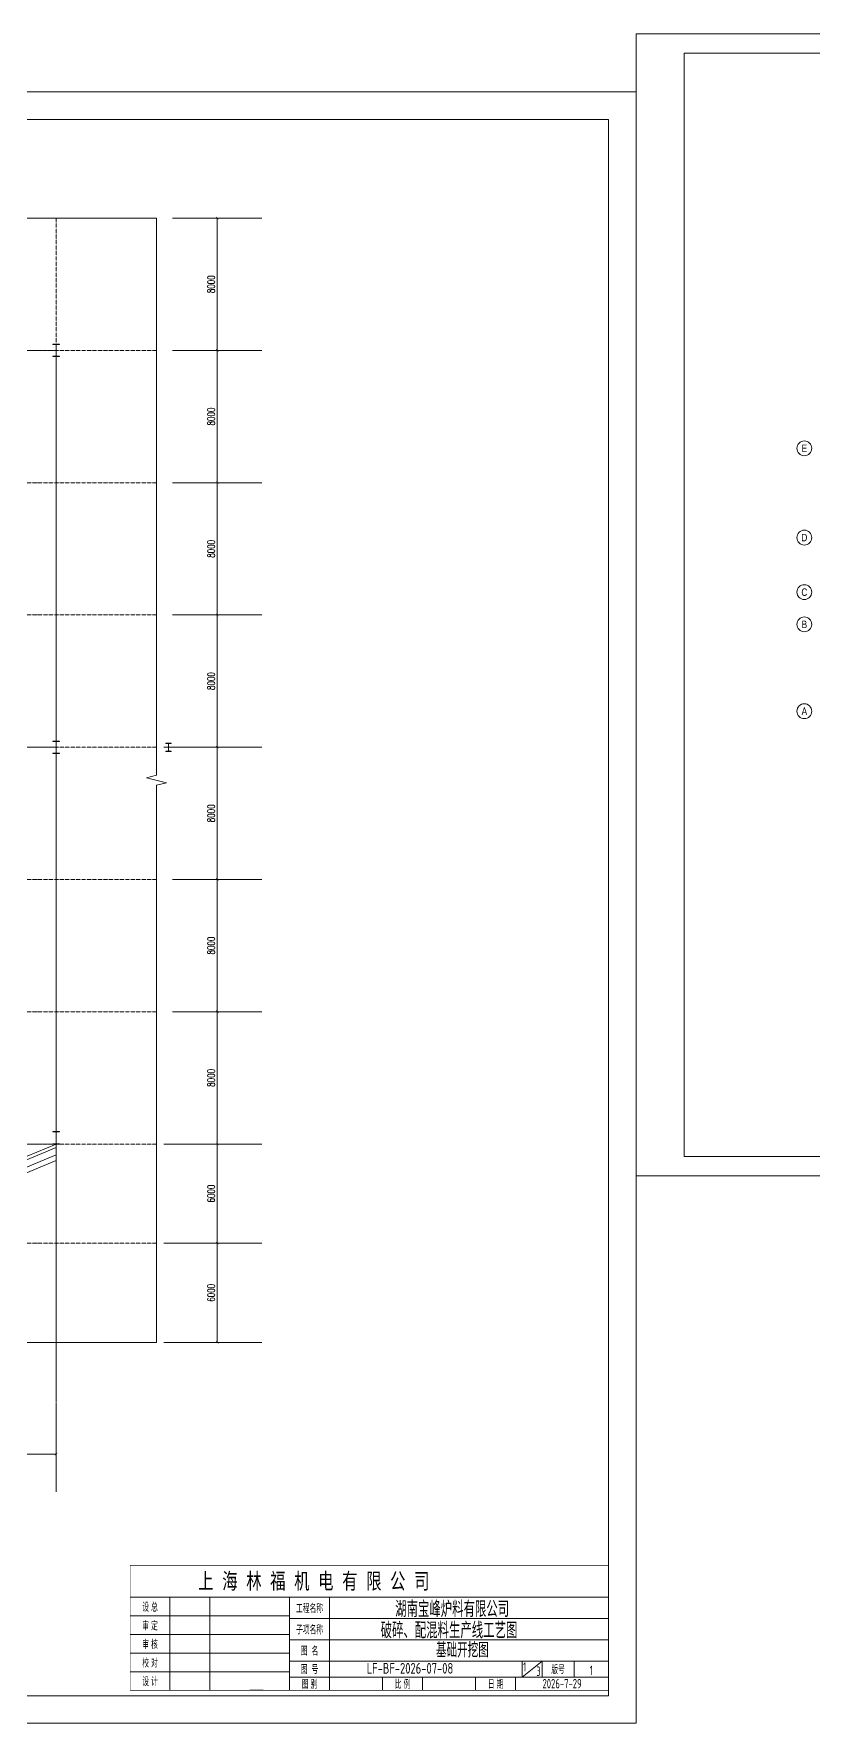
# Model space of a CAD drawing. Header units: millimetres. Extents: x 163705 to 1616509, y 81827 to 302547.
# Drawn here: x 406671 to 453806, y 81827 to 184010 of the extents above; entities that cross this region are included whole.
import ezdxf
from ezdxf.enums import TextEntityAlignment as Align

# ---------------------------------------------------------------- set-up
doc = ezdxf.new("R2010")
doc.units = ezdxf.units.MM
doc.header["$LTSCALE"] = 10
doc.linetypes.add('ACAD_ISO05W100', pattern=[33, 24, -3, 0, -3, 0, -3])
for name, color, linetype, lineweight in [('1-双点线', 8, 'ACAD_ISO05W100', 0), ('1-图框层', 7, 'Continuous', 0), ('1-建筑轮廓', 7, 'Continuous', 20), ('1-护栏', 4, 'Continuous', 18), ('1-文本', 4, 'Continuous', 0), ('1-标注', 3, 'Continuous', 0), ('1-设备轮廓', 2, 'Continuous', 18), ('1-钢构', 6, 'Continuous', 0)]:
    doc.layers.add(name, color=color, linetype=linetype, lineweight=lineweight)
doc.styles.add('_TCH_DIM_T3', font='SIMPLEX.shx', dxfattribs={"width": 0.705882, "bigfont": 'GBCBIG.shx'})
doc.styles.add('ARIAL', font='arial.ttf', dxfattribs={"width": 0.7})
doc.styles.add('CGY_HZ', font='tssdeng.shx', dxfattribs={"width": 0.75, "bigfont": 'tssdchn.shx'})
doc.styles.add('GY', font='arial.ttf', dxfattribs={"width": 0.6})
doc.styles.add('gy2', font='tssdeng.shx', dxfattribs={"width": 0.7, "bigfont": 'tssdchn.shx'})
doc.styles.add('基础标注', font='arial.ttf', dxfattribs={"width": 0.7})
doc.dimstyles.new('_TCH_ARCH_M_M-150', dxfattribs={"dimscale": 150, "dimtxt": 2.975, "dimasz": 1, "dimexe": 2.5, "dimexo": 3, "dimgap": 1, "dimtad": 1, "dimdec": 0, "dimzin": 0, "dimdsep": 46, "dimtxsty": '_TCH_DIM_T3', "dimblk": 'ARCHTICK', "dimcen": 0.09, "dimclrt": 7, "dimadec": 0, "dimazin": 2, "dimtfac": 1, "dimtdec": 0, "dimtix": 1, "dimtmove": 2, "dimatfit": 3, "dimfxl": 0, "dimtolj": 1, "dimtzin": 0, "dimarcsym": 0})

# ---------------------------------------------------------------- blocks, each defined once
blk = doc.blocks.new('_ArchTick')
at = {"const_width": 0.15}
blk.add_lwpolyline([(-0.5, -0.5), (0.5, 0.5)], dxfattribs=at)
blk = doc.blocks.new('*D626')
at = {"layer": '1-标注', "lineweight": -2, "transparency": 16777216}
for p, q in [((93666, 77039), (96741, 77039)), ((96366, 77039), (96366, 69039)), ((93666, 69039), (96741, 69039))]:
    blk.add_line(p, q, dxfattribs=at)
at = {"layer": 'Defpoints', "transparency": 16777216}
for p in [(93216, 77039), (93216, 69039), (96366, 69039)]:
    blk.add_point(p, dxfattribs=at)
at = {"layer": '1-标注', "lineweight": -2, "transparency": 16777216, "xscale": 150, "yscale": 150, "zscale": 150}
for p, rotation in [((96366, 77039), 90), ((96366, 69039), 270)]:
    blk.add_blockref('_ArchTick', p, dxfattribs=dict(at, rotation=rotation))
at = {"layer": '1-标注', "transparency": 16777216, "insert": (95993, 73039), "char_height": 446.2, "attachment_point": 5, "rotation": 90, "style": '_TCH_DIM_T3'}
blk.add_mtext('\\A1;8000', dxfattribs=at)
blk = doc.blocks.new('*D621')
at = {"layer": '1-标注', "lineweight": -2, "transparency": 16777216}
for p, q in [((93666, 69039), (96741, 69039)), ((96366, 69039), (96366, 61039)), ((93666, 61039), (96741, 61039))]:
    blk.add_line(p, q, dxfattribs=at)
at = {"layer": 'Defpoints', "transparency": 16777216}
for p in [(93216, 69039), (93216, 61039), (96366, 61039)]:
    blk.add_point(p, dxfattribs=at)
at = {"layer": '1-标注', "lineweight": -2, "transparency": 16777216, "xscale": 150, "yscale": 150, "zscale": 150}
for p, rotation in [((96366, 69039), 90), ((96366, 61039), 270)]:
    blk.add_blockref('_ArchTick', p, dxfattribs=dict(at, rotation=rotation))
at = {"layer": '1-标注', "transparency": 16777216, "insert": (95993, 65039), "char_height": 446.2, "attachment_point": 5, "rotation": 90, "style": '_TCH_DIM_T3'}
blk.add_mtext('\\A1;8000', dxfattribs=at)
blk = doc.blocks.new('*D628')
at = {"layer": '1-标注', "lineweight": -2, "transparency": 16777216}
for p, q in [((93666, 61039), (96741, 61039)), ((96366, 61039), (96366, 53039)), ((93666, 53039), (96741, 53039))]:
    blk.add_line(p, q, dxfattribs=at)
at = {"layer": 'Defpoints', "transparency": 16777216}
for p in [(93216, 61039), (93216, 53039), (96366, 53039)]:
    blk.add_point(p, dxfattribs=at)
at = {"layer": '1-标注', "lineweight": -2, "transparency": 16777216, "xscale": 150, "yscale": 150, "zscale": 150}
for p, rotation in [((96366, 61039), 90), ((96366, 53039), 270)]:
    blk.add_blockref('_ArchTick', p, dxfattribs=dict(at, rotation=rotation))
at = {"layer": '1-标注', "transparency": 16777216, "insert": (95993, 57039), "char_height": 446.2, "attachment_point": 5, "rotation": 90, "style": '_TCH_DIM_T3'}
blk.add_mtext('\\A1;8000', dxfattribs=at)
blk = doc.blocks.new('*D627')
at = {"layer": '1-标注', "lineweight": -2, "transparency": 16777216}
for p, q in [((93666, 53039), (96741, 53039)), ((96366, 53039), (96366, 45039)), ((93666, 45039), (96741, 45039))]:
    blk.add_line(p, q, dxfattribs=at)
at = {"layer": 'Defpoints', "transparency": 16777216}
for p in [(93216, 53039), (93216, 45039), (96366, 45039)]:
    blk.add_point(p, dxfattribs=at)
at = {"layer": '1-标注', "lineweight": -2, "transparency": 16777216, "xscale": 150, "yscale": 150, "zscale": 150}
for p, rotation in [((96366, 53039), 90), ((96366, 45039), 270)]:
    blk.add_blockref('_ArchTick', p, dxfattribs=dict(at, rotation=rotation))
at = {"layer": '1-标注', "transparency": 16777216, "insert": (95993, 49039), "char_height": 446.2, "attachment_point": 5, "rotation": 90, "style": '_TCH_DIM_T3'}
blk.add_mtext('\\A1;8000', dxfattribs=at)
blk = doc.blocks.new('*D622')
at = {"layer": '1-标注', "lineweight": -2, "transparency": 16777216}
for p, q in [((93666, 37039), (96741, 37039)), ((96366, 37039), (96366, 29039)), ((93666, 29039), (96741, 29039))]:
    blk.add_line(p, q, dxfattribs=at)
at = {"layer": 'Defpoints', "transparency": 16777216}
for p in [(93216, 37039), (93216, 29039), (96366, 29039)]:
    blk.add_point(p, dxfattribs=at)
at = {"layer": '1-标注', "lineweight": -2, "transparency": 16777216, "xscale": 150, "yscale": 150, "zscale": 150}
for p, rotation in [((96366, 37039), 90), ((96366, 29039), 270)]:
    blk.add_blockref('_ArchTick', p, dxfattribs=dict(at, rotation=rotation))
at = {"layer": '1-标注', "transparency": 16777216, "insert": (95993, 33039), "char_height": 446.2, "attachment_point": 5, "rotation": 90, "style": '_TCH_DIM_T3'}
blk.add_mtext('\\A1;8000', dxfattribs=at)
blk = doc.blocks.new('*D620')
at = {"layer": '1-标注', "lineweight": -2, "transparency": 16777216}
for p, q in [((93666, 29039), (96741, 29039)), ((96366, 29039), (96366, 21039)), ((93666, 21039), (96741, 21039))]:
    blk.add_line(p, q, dxfattribs=at)
at = {"layer": 'Defpoints', "transparency": 16777216}
for p in [(93216, 29039), (93216, 21039), (96366, 21039)]:
    blk.add_point(p, dxfattribs=at)
at = {"layer": '1-标注', "lineweight": -2, "transparency": 16777216, "xscale": 150, "yscale": 150, "zscale": 150}
for p, rotation in [((96366, 29039), 90), ((96366, 21039), 270)]:
    blk.add_blockref('_ArchTick', p, dxfattribs=dict(at, rotation=rotation))
at = {"layer": '1-标注', "transparency": 16777216, "insert": (95993, 25039), "char_height": 446.2, "attachment_point": 5, "rotation": 90, "style": '_TCH_DIM_T3'}
blk.add_mtext('\\A1;8000', dxfattribs=at)
blk = doc.blocks.new('*D625')
at = {"layer": '1-标注', "lineweight": -2, "transparency": 16777216}
for p, q in [((93139, 45039), (96741, 45039)), ((96366, 45039), (96366, 37039)), ((94116, 37039), (96741, 37039))]:
    blk.add_line(p, q, dxfattribs=at)
at = {"layer": 'Defpoints', "transparency": 16777216}
for p in [(92689, 45039), (93666, 37039), (96366, 37039)]:
    blk.add_point(p, dxfattribs=at)
at = {"layer": '1-标注', "lineweight": -2, "transparency": 16777216, "xscale": 150, "yscale": 150, "zscale": 150}
for p, rotation in [((96366, 45039), 90), ((96366, 37039), 270)]:
    blk.add_blockref('_ArchTick', p, dxfattribs=dict(at, rotation=rotation))
at = {"layer": '1-标注', "transparency": 16777216, "insert": (95993, 41039), "char_height": 446.2, "attachment_point": 5, "rotation": 90, "style": '_TCH_DIM_T3'}
blk.add_mtext('\\A1;8000', dxfattribs=at)
blk = doc.blocks.new('*D624')
at = {"layer": '1-标注', "lineweight": -2, "transparency": 16777216}
for p, q in [((93139, 21039), (96741, 21039)), ((96366, 21039), (96366, 15039)), ((93139, 15039), (96741, 15039))]:
    blk.add_line(p, q, dxfattribs=at)
at = {"layer": 'Defpoints', "transparency": 16777216}
for p in [(92689, 21039), (92689, 15039), (96366, 15039)]:
    blk.add_point(p, dxfattribs=at)
at = {"layer": '1-标注', "lineweight": -2, "transparency": 16777216, "xscale": 150, "yscale": 150, "zscale": 150}
for p, rotation in [((96366, 21039), 90), ((96366, 15039), 270)]:
    blk.add_blockref('_ArchTick', p, dxfattribs=dict(at, rotation=rotation))
at = {"layer": '1-标注', "transparency": 16777216, "insert": (95993, 18039), "char_height": 446.2, "attachment_point": 5, "rotation": 90, "style": '_TCH_DIM_T3'}
blk.add_mtext('\\A1;6000', dxfattribs=at)
blk = doc.blocks.new('*D623')
at = {"layer": '1-标注', "lineweight": -2, "transparency": 16777216}
for p, q in [((93139, 15039), (96741, 15039)), ((96366, 15039), (96366, 9039)), ((93139, 9039), (96741, 9039))]:
    blk.add_line(p, q, dxfattribs=at)
at = {"layer": 'Defpoints', "transparency": 16777216}
for p in [(92689, 15039), (92689, 9039), (96366, 9039)]:
    blk.add_point(p, dxfattribs=at)
at = {"layer": '1-标注', "lineweight": -2, "transparency": 16777216, "xscale": 150, "yscale": 150, "zscale": 150}
for p, rotation in [((96366, 15039), 90), ((96366, 9039), 270)]:
    blk.add_blockref('_ArchTick', p, dxfattribs=dict(at, rotation=rotation))
at = {"layer": '1-标注', "transparency": 16777216, "insert": (95993, 12039), "char_height": 446.2, "attachment_point": 5, "rotation": 90, "style": '_TCH_DIM_T3'}
blk.add_mtext('\\A1;6000', dxfattribs=at)
blk = doc.blocks.new('*D619')
at = {"layer": '1-标注', "lineweight": -2, "transparency": 16777216}
for p, q in [((79819, 4989), (79819, 1914)), ((86619, 4989), (86619, 1914)), ((79819, 2289), (86619, 2289))]:
    blk.add_line(p, q, dxfattribs=at)
at = {"layer": 'Defpoints', "transparency": 16777216}
for p in [(79819, 5439), (86619, 5439), (86619, 2289)]:
    blk.add_point(p, dxfattribs=at)
at = {"layer": '1-标注', "lineweight": -2, "transparency": 16777216, "xscale": 150, "yscale": 150, "zscale": 150, "rotation": 180}
blk.add_blockref('_ArchTick', (79819, 2289), dxfattribs=at)
at = {"layer": '1-标注', "lineweight": -2, "transparency": 16777216, "xscale": 150, "yscale": 150, "zscale": 150}
blk.add_blockref('_ArchTick', (86619, 2289), dxfattribs=at)
at = {"layer": '1-标注', "transparency": 16777216, "insert": (83219, 2663), "char_height": 446.2, "attachment_point": 5, "style": '_TCH_DIM_T3'}
blk.add_mtext('\\A1;6800', dxfattribs=at)
blk = doc.blocks.new('标题栏')
at = {"layer": '1-图框层', "ltscale": 0.8}
for p, q in [((-11953, 2690), (0, 2690)), ((-11953, 1893), (0, 1893)), ((-3243, 498), (-2490, 1096)), ((-3243, 498), (-3243, 1096))]:
    blk.add_line(p, q, dxfattribs=at)
at = {"layer": '1-图框层'}
blk.add_line((-12950, 0), (-13448, 0), dxfattribs=at)
at = {"layer": '1-图框层', "ltscale": 0.8, "const_width": 20}
blk.add_lwpolyline([(0, 4682), (-17930, 4682), (-17930, 0), (0, 0)], close=True, dxfattribs=at)
at = {"layer": '1-图框层', "ltscale": 0.8}
for points in [[(0, 3486), (-17930, 3486)], [(-16436, 0), (-16436, 3486)], [(-14942, 3486), (-14942, 0)], [(-11953, 0), (-11953, 3486)], [(-10459, 0), (-10459, 3486)], [(-17930, 2789), (-11953, 2789)], [(-17930, 2092), (-11953, 2092)], [(-17930, 1395), (-11953, 1395)], [(-17930, 697), (-11953, 697)], [(-11953, 1096), (0, 1096)], [(-2490, 498), (-2490, 1096)], [(-1295, 1096), (-1295, 498)], [(-11953, 498), (0, 498)], [(-8467, 498), (-8467, 0)], [(-6973, 498), (-6973, 0)], [(-4981, 498), (-4981, 0)], [(-3486, 498), (-3486, 0)]]:
    blk.add_lwpolyline(points, dxfattribs=at)
at = {"layer": '1-文本', "style": '基础标注', "width": 0.7}
blk.add_text('上  海  林  福  机  电  有  限  公  司', height=600, dxfattribs=at).set_placement((-15376, 3796))
at = {"layer": '1-文本', "ltscale": 0.8}
for s, height, style, width, p in [('设 总', 300, 'GY', 0.6, (-17183, 3138)), ('工程名称', 300, 'GY', 0.6, (-11206, 3088)), ('审 定', 300, 'GY', 0.6, (-17183, 2440)), ('审 核', 300, 'GY', 0.6, (-17183, 1743)), ('子项名称', 300, 'GY', 0.6, (-11206, 2291)), ('图  名', 300, 'GY', 0.6, (-11206, 1494)), ('校 对', 300, 'GY', 0.6, (-17183, 1046)), ('图  号', 300, 'GY', 0.6, (-11206, 797)), ('3', 351, 'gy2', 0.7, (-2625, 716)), ('版号', 300, 'GY', 0.6, (-1893, 797)), ('1', 351, 'gy2', 0.7, (-647, 750)), ('设 计', 300, 'GY', 0.6, (-17183, 349)), ('图 别', 300, 'GY', 0.6, (-11206, 249)), ('比 例', 300, 'GY', 0.6, (-7720, 249)), ('日 期', 300, 'GY', 0.6, (-4234, 249)), ('2026-7-29', 351, 'gy2', 0.7, (-1743, 249))]:
    blk.add_text(s, height=height, dxfattribs=dict(at, style=style, width=width)).set_placement(p, align=Align.MIDDLE)
at = {"layer": '1-文本', "ltscale": 0.8, "style": 'CGY_HZ', "width": 0.75}
for s, height, p in [('           湖南宝峰炉料有限公司', 599.5, (-11000, 2743, 13)), ('         破碎、配混料生产线工艺图', 599.5, (-11000, 1946, 13)), ('LF-BF-2026-07-08', 400, (-9064, 624, 13))]:
    blk.add_text(s, height=height, dxfattribs=at).set_placement(p)
blk = doc.blocks.new('G$C5C029050')
for p, q in [((93666.4, 77039.4), (99066.4, 77039.4)), ((93666.4, 69039.4), (99066.4, 69039.4)), ((93666.4, 61039.4), (99066.4, 61039.4)), ((93666.4, 53039.4), (99066.4, 53039.4)), ((86618.6, 5439.4), (86618.6, 45039.4)), ((93666.4, 45039.4), (99066.4, 45039.4)), ((93666.4, 37039.4), (99066.4, 37039.4)), ((93666.4, 29039.4), (99066.4, 29039.4)), ((93666.4, 21039.4), (99066.4, 21039.4)), ((93666.4, 15039.4), (99066.4, 15039.4)), ((1, 9039.4), (92688.6, 9039.4)), ((93666.4, 9039.4), (99066.4, 9039.4)), ((86618.6, 5400), (86618.6, 0))]:
    blk.add_line(p, q)
for points in [[(92688.6, 77039.4), (69193.6, 77039.4), (69043.6, 77639.4), (68743.6, 76439.4), (68593.6, 77039.4), (0, 77039.4)], [(92688.6, 77040.4), (92688.6, 43339.4), (92088.6, 43189.4), (93288.6, 42889.4), (92688.6, 42739.4), (92688.6, 9038.4)]]:
    blk.add_lwpolyline(points)
at = {"layer": '1-双点线'}
for p, q in [((86618.6, 77039.4), (86618.6, 45039.4)), ((1, 69039.4), (92688.6, 69039.4)), ((1, 61039.4), (92688.6, 61039.4)), ((1, 53039.4), (92688.6, 53039.4)), ((1, 45039.4), (92688.6, 45039.4)), ((1, 37039.4), (92688.6, 37039.4)), ((1, 29039.4), (92688.6, 29039.4)), ((1, 21039.4), (92688.6, 21039.4)), ((1, 15039.4), (92688.6, 15039.4))]:
    blk.add_line(p, q, dxfattribs=at)
at = {"layer": '1-双点线', "const_width": 50}
blk.add_lwpolyline([(2918.6, 69039.4), (2918.6, 21039.4), (86618.6, 21039.4), (86618.6, 69039.4)], close=True, dxfattribs=at)
at = {"layer": '1-双点线'}
for points in [[(2918.6, 69039.4), (86618.6, 69039.4), (86618.6, 45039.4), (2918.6, 45039.4)], [(2918.6, 21039.4), (86618.6, 21039.4), (86618.6, 45039.4), (2918.6, 45039.4)]]:
    blk.add_lwpolyline(points, close=True, dxfattribs=at)
at = {"layer": '1-建筑轮廓'}
blk.add_line((57863.5, 9039.4), (86618.6, 21039.4), dxfattribs=at)
for points in [[(7818.6, 77039.4), (7818.6, 69614.4), (2718.6, 69614.4), (2718.6, 8839.4), (59793.6, 8839.4), (59793.6, 9628.2), (86618.6, 20822.7)], [(45818.6, 8439.4), (60193.6, 8439.4), (60193.6, 9361.7), (86618.6, 20389.3)], [(45818.6, 8119.4), (60513.6, 8119.4), (60513.6, 9148.5), (86618.6, 20042.5)]]:
    blk.add_lwpolyline(points, dxfattribs=at)
at = {"layer": '1-钢构'}
for points in [[(86818.6, 69414.4), (86818.6, 69394.3), (86624.6, 69394.3), (86624.6, 68684.6), (86818.6, 68684.6), (86818.6, 68664.4), (86418.6, 68664.4), (86418.6, 68684.6), (86612.5, 68684.6), (86612.5, 69394.3), (86418.6, 69394.3), (86418.6, 69414.4), (86818.6, 69414.4)], [(86818.6, 45414.4), (86818.6, 45394.3), (86624.6, 45394.3), (86624.6, 44684.6), (86818.6, 44684.6), (86818.6, 44664.4), (86418.6, 44664.4), (86418.6, 44684.6), (86612.5, 44684.6), (86612.5, 45394.3), (86418.6, 45394.3), (86418.6, 45414.4), (86818.6, 45414.4)], [(93578.6, 44789.4), (93578.6, 44809.6), (93424.6, 44809.6), (93424.6, 45269.3), (93578.6, 45269.3), (93578.6, 45289.4), (93258.6, 45289.4), (93258.6, 45269.3), (93412.5, 45269.3), (93412.5, 44809.6), (93258.6, 44809.6), (93258.6, 44789.4), (93578.6, 44789.4)], [(86818.6, 21789.4), (86818.6, 21769.3), (86624.6, 21769.3), (86624.6, 21059.6), (86818.6, 21059.6), (86818.6, 21039.4), (86418.6, 21039.4), (86418.6, 21059.6), (86612.5, 21059.6), (86612.5, 21769.3), (86418.6, 21769.3), (86418.6, 21789.4), (86818.6, 21789.4)]]:
    blk.add_lwpolyline(points, dxfattribs=at)
at = {"layer": '1-标注'}
for p1, p2, distance, picture, middle in [((93216.4, 77039.4), (93216.4, 69039.4), 3150, '*D626', (95993.2, 73039.4)), ((93216.4, 69039.4), (93216.4, 61039.4), 3150, '*D621', (95993.2, 65039.4)), ((93216.4, 61039.4), (93216.4, 53039.4), 3150, '*D628', (95993.2, 57039.4)), ((93216.4, 53039.4), (93216.4, 45039.4), 3150, '*D627', (95993.2, 49039.4)), ((93216.4, 37039.4), (93216.4, 29039.4), 3150, '*D622', (95993.2, 33039.4)), ((93216.4, 29039.4), (93216.4, 21039.4), 3150, '*D620', (95993.2, 25039.4)), ((79818.6, 5439.4), (86618.6, 5439.4), -3150, '*D619', (83218.6, 2662.5))]:
    dim = blk.add_aligned_dim(p1=p1, p2=p2, distance=distance, dimstyle='_TCH_ARCH_M_M-150', dxfattribs=at)
    dim.commit()
    dim.dimension.update_dxf_attribs({"geometry": picture, "text_midpoint": middle})
for base, p1, p2, picture, middle in [((96366.4, 37039.4), (92688.6, 45039.4), (93666.4, 37039.4), '*D625', (95993.2, 41039.4)), ((96366.4, 15039.4), (92688.6, 21039.4), (92688.6, 15039.4), '*D624', (95993.2, 18039.4)), ((96366.4, 9039.4), (92688.6, 15039.4), (92688.6, 9039.4), '*D623', (95993.2, 12039.4))]:
    dim = blk.add_linear_dim(base=base, p1=p1, p2=p2, angle=90, dimstyle='_TCH_ARCH_M_M-150', override={"dimtxsty": '_TCH_DIM_T3'}, dxfattribs=at)
    dim.commit()
    dim.dimension.update_dxf_attribs({"geometry": picture, "text_midpoint": middle})

msp = doc.modelspace()

# ---------------------------------------------------------------- linework, layer by layer
at = {"layer": '1-图框层'}
for points in [[(540875.467, 184010.246), (443090.596, 184010.246), (443090.596, 114944.595), (540875.467, 114944.595)], [(443090.596, 180492.157), (303397.925, 180492.157), (303397.925, 81826.94), (443090.596, 81826.94)]]:
    msp.add_lwpolyline(points, close=True, dxfattribs=at)
for points in [[(445997.4, 182847.525), (445997.4, 116107.316), (539712.745, 116107.316), (539712.745, 182847.525), (445997.4, 182847.525)], [(307550.501, 178831.126), (307550.501, 83487.971), (441429.566, 83487.971), (441429.566, 178831.126), (307550.501, 178831.126)]]:
    msp.add_lwpolyline(points, dxfattribs=at)
at = {"layer": '1-护栏'}
for centre in [(453270.954, 158939.166), (453270.954, 153539.166), (453270.954, 150239.166), (453270.954, 148289.166), (453270.954, 143039.166)]:
    msp.add_circle(centre, 450, dxfattribs=at)

# ---------------------------------------------------------------- block references
at = {"layer": '1-建筑轮廓'}
msp.add_blockref('G$C5C029050', (321401.911, 95820.209), dxfattribs=at)
at = {"layer": '1-设备轮廓', "xscale": 1.613696187328181, "yscale": 1.613696187328181, "zscale": 1.613696187328181}
msp.add_blockref('标题栏', (441429.566, 83817.687), dxfattribs=at)

# ---------------------------------------------------------------- texts
at = {"layer": '1-护栏', "style": 'ARIAL', "width": 0.8}
for s, p in [('E', (453270.954, 158939.166)), ('D', (453270.954, 153539.166)), ('C', (453270.954, 150239.166)), ('B', (453270.954, 148289.166)), ('A', (453270.954, 143039.166))]:
    msp.add_text(s, height=450, dxfattribs=at).set_placement(p, align=Align.MIDDLE_CENTER)
at = {"layer": '1-文本', "ltscale": 0.8, "style": 'CGY_HZ', "width": 0.75}
for s, height, p in [('基础开挖图', 897.2426, (430991.805, 85804.658, -16.684)), ('1', 553.853, (436262.327, 84954.554, -44.139))]:
    msp.add_text(s, height=height, dxfattribs=at).set_placement(p)

doc.saveas('drawing.dxf')
